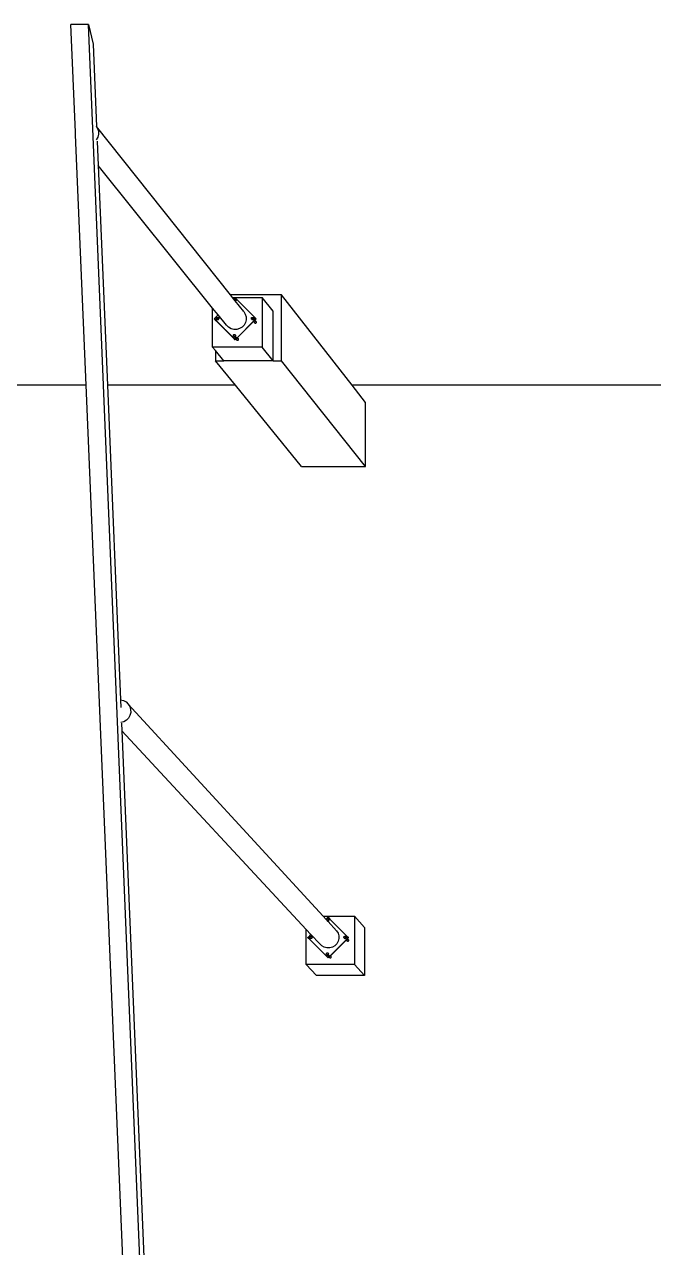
# Model space of a CAD drawing. Extents: x -1616 to 1629, y -1713 to 1708.
# Drawn here: x -1355 to -1094, y 1201 to 1708 of the extents above; entities that cross this region are included whole.
import ezdxf

# ---------------------------------------------------------------- set-up
doc = ezdxf.new("R2010")
doc.units = 0
doc.header["$MEASUREMENT"] = 0
doc.layers.get('0').update_dxf_attribs({"linetype": 'CONTINUOUS'})

msp = doc.modelspace()

# ---------------------------------------------------------------- linework, layer by layer
for p, q in [((-1328.62, 1707.98), (-1335.84, 1707.98)), ((-1333.96, 1663.31), (-1335.84, 1707.98)), ((-1285.06, 666.84), (-1328.62, 1707.98)), ((-1328.62, 1707.98), (-1326.64, 1699.78)), ((-1326.64, 1699.78), (-1325.22, 1665.74)), ((-1325.35, 1665.87), (-1324.78, 1664.91)), ((-1325.22, 1665.74), (-1325.22, 1665.7)), ((-1269.67, 1595.92), (-1325.22, 1665.74)), ((-1324.78, 1664.91), (-1324.44, 1663.71)), ((-1324.44, 1663.71), (-1324.42, 1662.45)), ((-1333.95, 1662.33), (-1333.96, 1663.31)), ((-1333.91, 1662.21), (-1333.96, 1663.31)), ((-1333.91, 1662.21), (-1333.95, 1662.33)), ((-1329.54, 1558.4), (-1333.91, 1662.21)), ((-1324.73, 1661.24), (-1325.35, 1660.14)), ((-1324.96, 1659.66), (-1324.54, 1649.56)), ((-1324.42, 1662.45), (-1324.73, 1661.24)), ((-1324.54, 1649.56), (-1320.73, 1558.4)), ((-1277.04, 1590.4), (-1324.54, 1649.56)), ((-1248.51, 1595.92), (-1269.67, 1595.92)), ((-1268.8, 1594.82), (-1269.67, 1595.92)), ((-1268.8, 1594.82), (-1256.45, 1594.82)), ((-1268.21, 1594.08), (-1268.8, 1594.82)), ((-1268.21, 1594.08), (-1267.7, 1594.6)), ((-1267.77, 1593.53), (-1268.21, 1594.08)), ((-1267.77, 1593.53), (-1267.7, 1593.52)), ((-1267.68, 1593.41), (-1267.77, 1593.53)), ((-1267.7, 1594.6), (-1266.93, 1593.83)), ((-1267.7, 1594.6), (-1267.7, 1593.52)), ((-1267.7, 1593.52), (-1267.42, 1593.55)), ((-1267.67, 1593.41), (-1267.68, 1593.41)), ((-1267.63, 1593.35), (-1267.68, 1593.41)), ((-1267.63, 1593.35), (-1267.67, 1593.41)), ((-1267.59, 1593.31), (-1267.66, 1593.4)), ((-1264.1, 1588.91), (-1267.63, 1593.35)), ((-1267.59, 1593.3), (-1267.59, 1593.31)), ((-1267.42, 1593.55), (-1267.16, 1593.66)), ((-1267.16, 1593.66), (-1266.93, 1593.83)), ((-1266.93, 1593.83), (-1259.8, 1586.7)), ((-1256.45, 1594.82), (-1256.45, 1574.23)), ((-1251.93, 1589.08), (-1256.45, 1594.82)), ((-1248.51, 1568.56), (-1248.51, 1595.92)), ((-1219.15, 1558.4), (-1248.51, 1595.92)), ((-1277.04, 1574.23), (-1277.04, 1590.4)), ((-1274.75, 1587.54), (-1277.04, 1590.4)), ((-1275.59, 1586.7), (-1274.75, 1587.54)), ((-1271.29, 1583.24), (-1274.75, 1587.54)), ((-1264.1, 1588.91), (-1263.49, 1587.88)), ((-1263.49, 1587.88), (-1263.16, 1586.73)), ((-1251.93, 1568.56), (-1251.93, 1589.08)), ((-1276.35, 1585.94), (-1275.59, 1586.7)), ((-1275.59, 1585.18), (-1276.35, 1585.94)), ((-1276.32, 1585.9), (-1276.35, 1585.94)), ((-1276.35, 1585.94), (-1275.33, 1585.94)), ((-1275.56, 1585.14), (-1276.32, 1585.9)), ((-1275.42, 1586.48), (-1275.59, 1586.7)), ((-1275.59, 1585.18), (-1275.42, 1585.4)), ((-1275.56, 1585.14), (-1275.59, 1585.18)), ((-1268.46, 1578.05), (-1275.59, 1585.18)), ((-1268.43, 1578.01), (-1275.56, 1585.14)), ((-1275.35, 1586.32), (-1275.42, 1586.48)), ((-1275.42, 1585.4), (-1275.31, 1585.66)), ((-1275.39, 1586.15), (-1275.37, 1586.26)), ((-1275.37, 1586.04), (-1275.39, 1586.15)), ((-1275.37, 1586.26), (-1275.35, 1586.32)), ((-1275.33, 1585.94), (-1275.37, 1586.04)), ((-1275.35, 1586.32), (-1275.33, 1586.36)), ((-1275.33, 1586.36), (-1275.27, 1586.44)), ((-1275.28, 1585.88), (-1275.33, 1585.94)), ((-1275.31, 1585.66), (-1275.28, 1585.88)), ((-1275.3, 1585.9), (-1275.28, 1585.85)), ((-1275.27, 1585.86), (-1275.28, 1585.88)), ((-1275.28, 1585.85), (-1275.22, 1585.78)), ((-1275.27, 1586.44), (-1275.18, 1586.51)), ((-1275.27, 1585.86), (-1275.27, 1585.85)), ((-1275.26, 1585.85), (-1275.27, 1585.86)), ((-1275.21, 1585.79), (-1275.27, 1585.86)), ((-1275.27, 1585.86), (-1275.27, 1585.86)), ((-1275.27, 1585.85), (-1275.2, 1585.76)), ((-1275.21, 1585.79), (-1275.26, 1585.85)), ((-1275.2, 1585.8), (-1275.26, 1585.85)), ((-1275.22, 1585.78), (-1275.22, 1585.77)), ((-1275.22, 1585.77), (-1275.21, 1585.77)), ((-1275.21, 1585.79), (-1275.2, 1585.8)), ((-1275.2, 1585.78), (-1275.21, 1585.79)), ((-1275.21, 1585.77), (-1275.12, 1585.7)), ((-1275.18, 1585.79), (-1275.2, 1585.8)), ((-1275.12, 1585.71), (-1275.2, 1585.78)), ((-1275.2, 1585.76), (-1275.11, 1585.69)), ((-1275.18, 1586.51), (-1275.08, 1586.55)), ((-1275.08, 1585.75), (-1275.18, 1585.79)), ((-1275.02, 1585.67), (-1275.12, 1585.71)), ((-1275.12, 1585.7), (-1275.02, 1585.66)), ((-1275.01, 1585.65), (-1275.11, 1585.69)), ((-1275.08, 1586.55), (-1274.97, 1586.56)), ((-1274.97, 1585.73), (-1275.08, 1585.75)), ((-1274.91, 1585.66), (-1275.02, 1585.67)), ((-1275.02, 1585.66), (-1275.01, 1585.65)), ((-1275.01, 1585.65), (-1274.89, 1585.64)), ((-1275.01, 1585.65), (-1274.91, 1585.64)), ((-1274.97, 1586.56), (-1274.87, 1586.55)), ((-1274.87, 1585.75), (-1274.97, 1585.73)), ((-1274.91, 1585.66), (-1274.91, 1585.74)), ((-1274.8, 1585.67), (-1274.91, 1585.66)), ((-1274.91, 1585.65), (-1274.91, 1585.66)), ((-1274.91, 1585.64), (-1274.8, 1585.66)), ((-1274.91, 1585.64), (-1274.91, 1585.65)), ((-1274.89, 1585.64), (-1274.78, 1585.65)), ((-1274.87, 1586.55), (-1274.77, 1586.51)), ((-1274.77, 1585.79), (-1274.87, 1585.75)), ((-1274.71, 1585.71), (-1274.8, 1585.67)), ((-1274.8, 1585.66), (-1274.69, 1585.7)), ((-1274.78, 1585.65), (-1274.68, 1585.69)), ((-1274.77, 1586.51), (-1274.68, 1586.44)), ((-1274.68, 1585.86), (-1274.77, 1585.79)), ((-1274.71, 1585.71), (-1274.62, 1585.78)), ((-1274.69, 1585.7), (-1274.61, 1585.77)), ((-1274.67, 1586.43), (-1274.68, 1586.44)), ((-1274.61, 1585.94), (-1274.68, 1585.86)), ((-1274.68, 1585.69), (-1274.59, 1585.76)), ((-1274.59, 1586.37), (-1274.67, 1586.43)), ((-1274.67, 1586.43), (-1274.67, 1586.43)), ((-1274.62, 1586.36), (-1274.67, 1586.43)), ((-1274.67, 1586.43), (-1274.62, 1586.37)), ((-1274.62, 1586.37), (-1274.62, 1586.36)), ((-1274.62, 1586.37), (-1274.61, 1586.36)), ((-1274.62, 1586.36), (-1274.55, 1586.28)), ((-1274.55, 1585.87), (-1274.62, 1585.78)), ((-1274.54, 1586.28), (-1274.61, 1586.37)), ((-1274.61, 1586.36), (-1274.57, 1586.26)), ((-1274.57, 1586.04), (-1274.61, 1585.94)), ((-1274.61, 1585.77), (-1274.54, 1585.85)), ((-1274.57, 1586.26), (-1274.56, 1586.15)), ((-1274.56, 1586.15), (-1274.57, 1586.04)), ((-1274.55, 1586.28), (-1274.51, 1586.18)), ((-1274.55, 1585.87), (-1274.51, 1585.96)), ((-1274.5, 1586.18), (-1274.54, 1586.28)), ((-1274.54, 1585.85), (-1274.5, 1585.96)), ((-1274.51, 1586.18), (-1274.5, 1586.07)), ((-1274.5, 1586.07), (-1274.51, 1585.96)), ((-1274.51, 1585.96), (-1274.51, 1585.96)), ((-1274.48, 1586.07), (-1274.5, 1586.18)), ((-1274.5, 1585.96), (-1274.48, 1586.07)), ((-1274.5, 1585.96), (-1274.5, 1585.96)), ((-1270.44, 1582.41), (-1271.29, 1583.24)), ((-1269.4, 1581.83), (-1270.44, 1582.41)), ((-1259.8, 1585.18), (-1266.93, 1578.05)), ((-1260.08, 1584.84), (-1266.76, 1578.15)), ((-1264.86, 1582.48), (-1265.89, 1581.87)), ((-1264.03, 1583.34), (-1264.86, 1582.48)), ((-1263.44, 1584.38), (-1264.03, 1583.34)), ((-1263.15, 1585.54), (-1263.44, 1584.38)), ((-1263.16, 1586.73), (-1263.15, 1585.54)), ((-1260.98, 1586.13), (-1260.96, 1586.24)), ((-1260.96, 1586.03), (-1260.98, 1586.13)), ((-1260.96, 1586.24), (-1260.92, 1586.34)), ((-1260.92, 1585.93), (-1260.96, 1586.03)), ((-1260.92, 1586.34), (-1260.86, 1586.43)), ((-1260.86, 1585.84), (-1260.92, 1585.93)), ((-1260.89, 1585.89), (-1260.87, 1585.84)), ((-1260.87, 1585.84), (-1260.81, 1585.76)), ((-1260.86, 1586.43), (-1260.77, 1586.49)), ((-1260.8, 1585.77), (-1260.86, 1585.84)), ((-1260.85, 1585.84), (-1260.86, 1585.84)), ((-1260.8, 1585.77), (-1260.85, 1585.84)), ((-1260.79, 1585.79), (-1260.85, 1585.84)), ((-1260.8, 1585.77), (-1260.81, 1585.76)), ((-1260.81, 1585.76), (-1260.81, 1585.76)), ((-1260.81, 1585.76), (-1260.73, 1585.69)), ((-1260.81, 1585.76), (-1260.81, 1585.76)), ((-1260.81, 1585.76), (-1260.81, 1585.76)), ((-1260.81, 1585.76), (-1260.8, 1585.75)), ((-1260.79, 1585.79), (-1260.8, 1585.77)), ((-1260.79, 1585.76), (-1260.8, 1585.77)), ((-1260.8, 1585.75), (-1260.71, 1585.68)), ((-1260.77, 1585.78), (-1260.79, 1585.79)), ((-1260.71, 1585.7), (-1260.79, 1585.76)), ((-1260.77, 1586.49), (-1260.67, 1586.53)), ((-1260.67, 1585.73), (-1260.77, 1585.78)), ((-1260.73, 1585.69), (-1260.62, 1585.65)), ((-1260.61, 1585.66), (-1260.71, 1585.7)), ((-1260.71, 1585.68), (-1260.61, 1585.64)), ((-1260.67, 1586.53), (-1260.56, 1586.55)), ((-1260.56, 1585.72), (-1260.67, 1585.73)), ((-1260.62, 1585.65), (-1260.51, 1585.64)), ((-1260.5, 1585.64), (-1260.61, 1585.66)), ((-1260.61, 1585.64), (-1260.5, 1585.63)), ((-1260.56, 1586.55), (-1260.46, 1586.53)), ((-1260.46, 1585.73), (-1260.56, 1585.72)), ((-1260.51, 1585.64), (-1260.5, 1585.64)), ((-1260.5, 1585.64), (-1260.5, 1585.73)), ((-1260.39, 1585.66), (-1260.5, 1585.64)), ((-1260.5, 1585.64), (-1260.4, 1585.65)), ((-1260.5, 1585.64), (-1260.5, 1585.64)), ((-1260.5, 1585.63), (-1260.39, 1585.64)), ((-1260.5, 1585.63), (-1260.5, 1585.64)), ((-1260.46, 1586.53), (-1260.36, 1586.49)), ((-1260.36, 1585.78), (-1260.46, 1585.73)), ((-1260.4, 1585.65), (-1260.39, 1585.66)), ((-1260.3, 1585.69), (-1260.39, 1585.66)), ((-1260.39, 1585.64), (-1260.29, 1585.68)), ((-1260.36, 1586.49), (-1260.27, 1586.43)), ((-1260.27, 1585.84), (-1260.36, 1585.78)), ((-1260.3, 1585.69), (-1260.21, 1585.76)), ((-1260.29, 1585.68), (-1260.2, 1585.75)), ((-1260.25, 1586.4), (-1260.27, 1586.43)), ((-1260.21, 1585.93), (-1260.27, 1585.84)), ((-1260.21, 1586.37), (-1260.25, 1586.4)), ((-1260.25, 1586.4), (-1260.25, 1586.4)), ((-1260.21, 1586.35), (-1260.25, 1586.4)), ((-1260.25, 1586.4), (-1260.21, 1586.35)), ((-1260.14, 1586.28), (-1260.21, 1586.37)), ((-1260.21, 1586.35), (-1260.14, 1586.26)), ((-1260.21, 1586.35), (-1260.21, 1586.35)), ((-1260.21, 1586.35), (-1260.21, 1586.34)), ((-1260.21, 1586.34), (-1260.16, 1586.24)), ((-1260.16, 1586.03), (-1260.21, 1585.93)), ((-1260.14, 1585.85), (-1260.21, 1585.76)), ((-1260.13, 1586.27), (-1260.2, 1586.36)), ((-1260.2, 1585.75), (-1260.13, 1585.84)), ((-1260.16, 1586.24), (-1260.15, 1586.13)), ((-1260.15, 1586.13), (-1260.16, 1586.03)), ((-1260.1, 1586.18), (-1260.14, 1586.28)), ((-1260.14, 1586.26), (-1260.1, 1586.16)), ((-1260.12, 1585.91), (-1260.14, 1585.85)), ((-1260.09, 1586.17), (-1260.13, 1586.27)), ((-1260.13, 1585.84), (-1260.09, 1585.94)), ((-1260.12, 1585.97), (-1260.12, 1585.94)), ((-1260.12, 1585.94), (-1260.12, 1585.91)), ((-1260.1, 1585.94), (-1260.12, 1585.91)), ((-1260.12, 1585.91), (-1260.08, 1585.66)), ((-1260.1, 1585.94), (-1260.11, 1585.94)), ((-1260.09, 1586.14), (-1260.1, 1586.18)), ((-1260.1, 1586.16), (-1260.1, 1586.12)), ((-1260.09, 1586.14), (-1260.1, 1586.12)), ((-1260.1, 1586.12), (-1260.09, 1586.05)), ((-1260.1, 1586.12), (-1260.1, 1586.07)), ((-1260.1, 1585.95), (-1260.08, 1586.07)), ((-1260.09, 1586.05), (-1260.1, 1585.95)), ((-1260.1, 1585.95), (-1260.1, 1585.95)), ((-1260.1, 1585.95), (-1260.1, 1585.94)), ((-1260.09, 1585.94), (-1260.1, 1585.94)), ((-1260.08, 1586.22), (-1260.09, 1586.14)), ((-1260.07, 1586.05), (-1260.09, 1586.17)), ((-1260.08, 1586.07), (-1260.09, 1586.14)), ((-1260.09, 1585.94), (-1260.07, 1586.05)), ((-1259.04, 1585.94), (-1260.09, 1585.94)), ((-1260.09, 1585.94), (-1260.09, 1585.94)), ((-1259.97, 1586.48), (-1260.08, 1586.22)), ((-1260.08, 1585.66), (-1259.97, 1585.4)), ((-1259.77, 1585.14), (-1260.08, 1584.84)), ((-1259.59, 1584.22), (-1260.08, 1584.84)), ((-1259.8, 1586.7), (-1259.97, 1586.48)), ((-1259.97, 1585.4), (-1259.8, 1585.18)), ((-1259.8, 1586.7), (-1259.04, 1585.94)), ((-1259.04, 1585.94), (-1259.8, 1585.18)), ((-1259.77, 1585.14), (-1259.8, 1585.18)), ((-1259.47, 1585.44), (-1259.77, 1585.14)), ((-1259.7, 1584.63), (-1259.71, 1584.52)), ((-1259.71, 1584.52), (-1259.7, 1584.41)), ((-1259.66, 1584.72), (-1259.7, 1584.63)), ((-1259.7, 1584.41), (-1259.66, 1584.31)), ((-1259.66, 1584.31), (-1259.59, 1584.22)), ((-1259.59, 1584.83), (-1259.6, 1584.81)), ((-1259.5, 1584.89), (-1259.59, 1584.83)), ((-1259.59, 1584.22), (-1259.5, 1584.15)), ((-1259.4, 1584.94), (-1259.5, 1584.89)), ((-1259.5, 1584.15), (-1259.4, 1584.11)), ((-1259.01, 1585.9), (-1259.47, 1585.44)), ((-1258.98, 1584.83), (-1259.47, 1585.44)), ((-1259.3, 1584.95), (-1259.4, 1584.94)), ((-1259.4, 1584.11), (-1259.29, 1584.1)), ((-1259.29, 1584.1), (-1259.17, 1584.11)), ((-1259.17, 1584.11), (-1259.07, 1584.15)), ((-1259.07, 1584.15), (-1258.98, 1584.22)), ((-1259.01, 1585.9), (-1259.04, 1585.94)), ((-1258.98, 1584.83), (-1258.99, 1584.83)), ((-1258.92, 1584.74), (-1258.98, 1584.83)), ((-1258.98, 1584.22), (-1258.92, 1584.31)), ((-1258.87, 1584.63), (-1258.92, 1584.74)), ((-1258.92, 1584.31), (-1258.87, 1584.41)), ((-1258.86, 1584.52), (-1258.87, 1584.63)), ((-1258.87, 1584.41), (-1258.86, 1584.52)), ((-1268.24, 1581.53), (-1269.4, 1581.83)), ((-1268.24, 1578.22), (-1268.46, 1578.05)), ((-1268.43, 1578.01), (-1268.46, 1578.05)), ((-1267.7, 1577.29), (-1268.46, 1578.05)), ((-1268.45, 1579.06), (-1268.44, 1579.17)), ((-1268.44, 1578.95), (-1268.45, 1579.06)), ((-1268.44, 1579.17), (-1268.4, 1579.27)), ((-1268.4, 1578.85), (-1268.44, 1578.95)), ((-1267.66, 1577.25), (-1268.43, 1578.01)), ((-1268.4, 1579.27), (-1268.33, 1579.35)), ((-1268.36, 1578.81), (-1268.4, 1578.85)), ((-1268.36, 1578.81), (-1268.35, 1578.77)), ((-1268.33, 1578.77), (-1268.36, 1578.81)), ((-1268.35, 1578.77), (-1268.28, 1578.68)), ((-1268.33, 1579.35), (-1268.24, 1579.42)), ((-1268.27, 1578.69), (-1268.33, 1578.77)), ((-1268.32, 1578.76), (-1268.33, 1578.77)), ((-1268.27, 1578.69), (-1268.32, 1578.76)), ((-1268.24, 1578.7), (-1268.32, 1578.76)), ((-1268.28, 1578.68), (-1268.19, 1578.61)), ((-1268.18, 1578.62), (-1268.27, 1578.69)), ((-1267.04, 1581.54), (-1268.24, 1581.53)), ((-1268.24, 1579.42), (-1268.15, 1579.46)), ((-1268.15, 1578.66), (-1268.24, 1578.7)), ((-1267.98, 1578.33), (-1268.24, 1578.22)), ((-1268.19, 1578.61), (-1268.09, 1578.57)), ((-1268.08, 1578.58), (-1268.18, 1578.62)), ((-1268.15, 1579.46), (-1268.04, 1579.47)), ((-1268.04, 1578.65), (-1268.15, 1578.66)), ((-1268.09, 1578.57), (-1267.97, 1578.55)), ((-1267.97, 1578.57), (-1268.08, 1578.58)), ((-1268.04, 1579.47), (-1267.93, 1579.46)), ((-1267.93, 1578.66), (-1268.04, 1578.65)), ((-1267.7, 1578.37), (-1267.98, 1578.33)), ((-1267.87, 1578.58), (-1267.97, 1578.57)), ((-1267.97, 1578.55), (-1267.86, 1578.57)), ((-1267.97, 1578.55), (-1267.97, 1578.57)), ((-1267.93, 1579.46), (-1267.83, 1579.42)), ((-1267.83, 1578.7), (-1267.93, 1578.66)), ((-1267.77, 1578.62), (-1267.87, 1578.58)), ((-1267.86, 1578.57), (-1267.76, 1578.61)), ((-1267.83, 1579.42), (-1267.75, 1579.35)), ((-1267.75, 1578.77), (-1267.83, 1578.7)), ((-1267.68, 1578.69), (-1267.77, 1578.62)), ((-1267.76, 1578.61), (-1267.67, 1578.68)), ((-1267.68, 1579.27), (-1267.75, 1579.35)), ((-1267.75, 1579.35), (-1267.69, 1579.28)), ((-1267.68, 1578.85), (-1267.75, 1578.77)), ((-1267.42, 1578.33), (-1267.7, 1578.37)), ((-1266.93, 1578.05), (-1267.7, 1577.29)), ((-1267.66, 1577.25), (-1267.7, 1577.29)), ((-1267.69, 1579.28), (-1267.68, 1579.27)), ((-1267.69, 1579.28), (-1267.68, 1579.27)), ((-1267.68, 1579.27), (-1267.62, 1579.19)), ((-1267.68, 1579.27), (-1267.64, 1579.17)), ((-1267.64, 1578.95), (-1267.68, 1578.85)), ((-1267.62, 1578.77), (-1267.68, 1578.69)), ((-1267.6, 1579.19), (-1267.67, 1579.28)), ((-1267.67, 1578.68), (-1267.6, 1578.77)), ((-1267.67, 1578.68), (-1267.67, 1577.29)), ((-1267.37, 1577.54), (-1267.66, 1577.25)), ((-1267.64, 1579.17), (-1267.62, 1579.06)), ((-1267.62, 1579.06), (-1267.64, 1578.95)), ((-1267.62, 1579.19), (-1267.57, 1579.09)), ((-1267.57, 1578.87), (-1267.62, 1578.77)), ((-1267.56, 1579.09), (-1267.6, 1579.19)), ((-1267.6, 1578.77), (-1267.56, 1578.87)), ((-1267.57, 1579.09), (-1267.56, 1578.98)), ((-1267.56, 1578.98), (-1267.57, 1578.87)), ((-1267.55, 1578.98), (-1267.56, 1579.09)), ((-1267.56, 1578.87), (-1267.55, 1578.98)), ((-1267.16, 1578.22), (-1267.42, 1578.33)), ((-1266.9, 1578.01), (-1267.37, 1577.54)), ((-1267.04, 1577.14), (-1267.37, 1577.54)), ((-1267.16, 1577.56), (-1267.17, 1577.45)), ((-1267.17, 1577.45), (-1267.16, 1577.33)), ((-1266.93, 1578.05), (-1267.16, 1578.22)), ((-1267.11, 1577.66), (-1267.16, 1577.56)), ((-1267.16, 1577.33), (-1267.11, 1577.23)), ((-1267.04, 1577.75), (-1267.11, 1577.66)), ((-1267.11, 1577.23), (-1267.04, 1577.14)), ((-1265.89, 1581.87), (-1267.04, 1581.54)), ((-1266.96, 1577.82), (-1267.04, 1577.75)), ((-1267.04, 1577.14), (-1266.96, 1577.07)), ((-1266.87, 1577.85), (-1266.96, 1577.82)), ((-1266.9, 1578.01), (-1266.93, 1578.05)), ((-1266.76, 1578.15), (-1266.9, 1578.01)), ((-1266.44, 1577.75), (-1266.76, 1578.15)), ((-1266.63, 1577.86), (-1266.65, 1577.86)), ((-1266.53, 1577.82), (-1266.63, 1577.86)), ((-1266.44, 1577.75), (-1266.53, 1577.82)), ((-1266.53, 1577.07), (-1266.44, 1577.14)), ((-1266.37, 1577.66), (-1266.44, 1577.75)), ((-1266.44, 1577.14), (-1266.37, 1577.23)), ((-1266.33, 1577.56), (-1266.37, 1577.66)), ((-1266.37, 1577.23), (-1266.33, 1577.33)), ((-1266.31, 1577.45), (-1266.33, 1577.56)), ((-1266.33, 1577.33), (-1266.31, 1577.45)), ((-1256.45, 1574.23), (-1277.04, 1574.23)), ((-1275.86, 1572.78), (-1277.04, 1574.23)), ((-1275.86, 1572.78), (-1275.86, 1568.56)), ((-1272.44, 1568.56), (-1275.86, 1572.78)), ((-1266.96, 1577.07), (-1266.85, 1577.03)), ((-1266.85, 1577.03), (-1266.74, 1577.02)), ((-1266.74, 1577.02), (-1266.63, 1577.03)), ((-1266.63, 1577.03), (-1266.53, 1577.07)), ((-1251.93, 1568.56), (-1256.45, 1574.23)), ((-1275.86, 1568.56), (-1272.44, 1568.56)), ((-1267.59, 1558.4), (-1275.86, 1568.56)), ((-1251.93, 1568.56), (-1272.44, 1568.56)), ((-1251.93, 1568.56), (-1248.51, 1568.56)), ((-1213.57, 1524.68), (-1248.51, 1568.56)), ((-1329.54, 1558.4), (-1478.49, 1558.4)), ((-1292.07, 667.61), (-1329.54, 1558.4)), ((-1267.59, 1558.4), (-1320.73, 1558.4)), ((-1320.73, 1558.4), (-1315.29, 1428)), ((-1240.16, 1524.68), (-1267.59, 1558.4)), ((-1050.43, 1558.4), (-1219.15, 1558.4)), ((-1213.57, 1551.27), (-1219.15, 1558.4)), ((-1213.57, 1524.68), (-1213.57, 1551.27)), ((-1240.16, 1524.68), (-1213.57, 1524.68)), ((-1315.29, 1428), (-1315.23, 1428)), ((-1315.29, 1428), (-1315.15, 1424.81)), ((-1315.23, 1428), (-1314.03, 1427.7)), ((-1314.03, 1427.7), (-1312.94, 1427.09)), ((-1312.94, 1427.09), (-1312.05, 1426.22)), ((-1312.05, 1426.22), (-1311.42, 1425.15)), ((-1231.11, 1338.24), (-1312.05, 1426.22)), ((-1311.42, 1425.15), (-1311.08, 1423.95)), ((-1311.98, 1420.42), (-1312.85, 1419.53)), ((-1311.37, 1421.5), (-1311.98, 1420.42)), ((-1311.06, 1422.71), (-1311.37, 1421.5)), ((-1311.08, 1423.95), (-1311.06, 1422.71)), ((-1315.12, 1418.55), (-1315.15, 1418.55)), ((-1313.92, 1418.89), (-1315.12, 1418.55)), ((-1314.88, 1418.26), (-1314.75, 1415.17)), ((-1238.22, 1332.79), (-1314.75, 1415.17)), ((-1314.75, 1415.17), (-1305.36, 1190.32)), ((-1312.85, 1419.53), (-1313.92, 1418.89)), ((-1231.11, 1338.24), (-1218.21, 1338.24)), ((-1229.93, 1336.95), (-1231.11, 1338.24)), ((-1229.93, 1336.95), (-1229.85, 1337.04)), ((-1229.68, 1336.68), (-1229.93, 1336.95)), ((-1229.85, 1337.04), (-1229.1, 1337.78)), ((-1229.85, 1337.04), (-1229.63, 1336.87)), ((-1229.68, 1336.68), (-1229.63, 1336.73)), ((-1229.14, 1336.1), (-1229.68, 1336.68)), ((-1229.63, 1336.87), (-1229.42, 1336.78)), ((-1229.63, 1336.73), (-1229.53, 1336.77)), ((-1229.53, 1336.77), (-1229.42, 1336.78)), ((-1229.42, 1336.78), (-1229.32, 1336.77)), ((-1229.32, 1336.77), (-1229.28, 1336.75)), ((-1229.28, 1336.75), (-1229.1, 1336.73)), ((-1229.28, 1336.75), (-1229.22, 1336.73)), ((-1229.22, 1336.73), (-1229.17, 1336.69)), ((-1229.17, 1336.69), (-1229.17, 1336.69)), ((-1229.14, 1336.67), (-1229.17, 1336.69)), ((-1229.08, 1336.6), (-1229.14, 1336.67)), ((-1229.08, 1336.62), (-1229.14, 1336.67)), ((-1229.14, 1336.67), (-1229.1, 1336.62)), ((-1229.08, 1336.18), (-1229.14, 1336.1)), ((-1229.14, 1336.1), (-1229.14, 1336.1)), ((-1229.12, 1336.07), (-1229.14, 1336.1)), ((-1229.12, 1336.07), (-1229.08, 1336.03)), ((-1229.08, 1336.03), (-1229.12, 1336.07)), ((-1229.1, 1337.78), (-1228.36, 1337.04)), ((-1229.1, 1337.78), (-1229.1, 1336.73)), ((-1229.1, 1336.73), (-1228.83, 1336.76)), ((-1229.1, 1336.62), (-1229.08, 1336.6)), ((-1229.1, 1336.62), (-1229.08, 1336.58)), ((-1229.01, 1336.53), (-1229.08, 1336.62)), ((-1229.08, 1336.6), (-1229.02, 1336.52)), ((-1229.08, 1336.58), (-1229.04, 1336.49)), ((-1229.04, 1336.28), (-1229.08, 1336.18)), ((-1229.08, 1336.03), (-1229.01, 1336.12)), ((-1229.08, 1336.03), (-1229.08, 1336.03)), ((-1225.61, 1332.25), (-1229.08, 1336.03)), ((-1229, 1336.52), (-1229.07, 1336.61)), ((-1229.07, 1336.02), (-1229, 1336.11)), ((-1229.07, 1336.02), (-1229.07, 1336.02)), ((-1229.04, 1336.49), (-1229.02, 1336.38)), ((-1229.02, 1336.38), (-1229.04, 1336.28)), ((-1229.02, 1336.52), (-1228.98, 1336.42)), ((-1228.97, 1336.43), (-1229.01, 1336.53)), ((-1229.01, 1336.12), (-1228.98, 1336.21)), ((-1228.96, 1336.42), (-1229, 1336.52)), ((-1229, 1336.11), (-1228.96, 1336.21)), ((-1228.98, 1336.42), (-1228.96, 1336.32)), ((-1228.96, 1336.32), (-1228.98, 1336.21)), ((-1228.98, 1336.21), (-1228.97, 1336.22)), ((-1228.98, 1336.21), (-1228.98, 1336.21)), ((-1228.96, 1336.33), (-1228.97, 1336.43)), ((-1228.97, 1336.22), (-1228.96, 1336.33)), ((-1228.95, 1336.32), (-1228.96, 1336.42)), ((-1228.96, 1336.21), (-1228.95, 1336.32)), ((-1228.96, 1336.21), (-1228.96, 1336.21)), ((-1228.83, 1336.76), (-1228.58, 1336.87)), ((-1228.58, 1336.87), (-1228.36, 1337.04)), ((-1228.36, 1337.04), (-1221.43, 1330.11)), ((-1218.21, 1338.24), (-1218.21, 1318.22)), ((-1213.95, 1333.56), (-1218.21, 1338.24)), ((-1238.22, 1318.22), (-1238.22, 1332.79)), ((-1236.23, 1330.65), (-1238.22, 1332.79)), ((-1237.52, 1329.37), (-1236.77, 1330.11)), ((-1236.77, 1328.62), (-1237.52, 1329.37)), ((-1237.49, 1329.33), (-1237.52, 1329.37)), ((-1237.52, 1329.37), (-1236.53, 1329.37)), ((-1236.75, 1328.59), (-1237.49, 1329.33)), ((-1236.77, 1330.11), (-1236.23, 1330.65)), ((-1236.61, 1329.89), (-1236.77, 1330.11)), ((-1236.77, 1328.62), (-1236.61, 1328.84)), ((-1236.54, 1329.72), (-1236.61, 1329.89)), ((-1236.61, 1328.84), (-1236.5, 1329.09)), ((-1236.58, 1329.55), (-1236.56, 1329.66)), ((-1236.56, 1329.45), (-1236.58, 1329.55)), ((-1236.56, 1329.66), (-1236.54, 1329.72)), ((-1236.52, 1329.35), (-1236.56, 1329.45)), ((-1236.54, 1329.72), (-1236.52, 1329.76)), ((-1236.52, 1329.76), (-1236.46, 1329.84)), ((-1236.48, 1329.29), (-1236.52, 1329.35)), ((-1236.5, 1329.09), (-1236.48, 1329.29)), ((-1236.48, 1329.3), (-1236.48, 1329.28)), ((-1236.46, 1329.27), (-1236.48, 1329.29)), ((-1236.48, 1329.28), (-1236.42, 1329.21)), ((-1236.46, 1329.84), (-1236.38, 1329.9)), ((-1236.45, 1329.26), (-1236.46, 1329.27)), ((-1236.44, 1329.25), (-1236.46, 1329.27)), ((-1236.45, 1329.26), (-1236.44, 1329.25)), ((-1236.43, 1329.25), (-1236.45, 1329.26)), ((-1236.44, 1329.25), (-1236.4, 1329.19)), ((-1236.4, 1329.21), (-1236.44, 1329.25)), ((-1236.41, 1329.22), (-1236.43, 1329.25)), ((-1236.4, 1329.22), (-1236.43, 1329.25)), ((-1236.42, 1329.21), (-1236.41, 1329.2)), ((-1236.41, 1329.22), (-1236.4, 1329.22)), ((-1236.4, 1329.21), (-1236.41, 1329.22)), ((-1236.41, 1329.2), (-1236.32, 1329.13)), ((-1236.41, 1329.2), (-1236.41, 1329.2)), ((-1236.38, 1329.21), (-1236.4, 1329.22)), ((-1236.32, 1329.14), (-1236.4, 1329.21)), ((-1236.4, 1329.19), (-1236.31, 1329.13)), ((-1236.38, 1329.9), (-1236.28, 1329.94)), ((-1236.28, 1329.17), (-1236.38, 1329.21)), ((-1236.22, 1329.1), (-1236.32, 1329.14)), ((-1236.32, 1329.13), (-1236.22, 1329.09)), ((-1236.21, 1329.08), (-1236.31, 1329.13)), ((-1236.28, 1329.94), (-1236.17, 1329.96)), ((-1236.17, 1329.15), (-1236.28, 1329.17)), ((-1232.6, 1326.74), (-1236.23, 1330.65)), ((-1236.11, 1329.09), (-1236.22, 1329.1)), ((-1236.22, 1329.09), (-1236.22, 1329.09)), ((-1236.22, 1329.09), (-1236.11, 1329.07)), ((-1236.21, 1329.08), (-1236.1, 1329.07)), ((-1236.17, 1329.96), (-1236.07, 1329.94)), ((-1236.07, 1329.17), (-1236.17, 1329.15)), ((-1236.11, 1329.09), (-1236.11, 1329.16)), ((-1236.01, 1329.1), (-1236.11, 1329.09)), ((-1236.11, 1329.08), (-1236.11, 1329.09)), ((-1236.11, 1329.07), (-1236.01, 1329.09)), ((-1236.11, 1329.07), (-1236.11, 1329.08)), ((-1236.1, 1329.07), (-1235.99, 1329.08)), ((-1236.07, 1329.94), (-1235.97, 1329.9)), ((-1235.97, 1329.21), (-1236.07, 1329.17)), ((-1235.92, 1329.14), (-1236.01, 1329.1)), ((-1236.01, 1329.09), (-1235.91, 1329.13)), ((-1235.99, 1329.08), (-1235.89, 1329.13)), ((-1235.97, 1329.9), (-1235.91, 1329.85)), ((-1235.89, 1329.27), (-1235.97, 1329.21)), ((-1235.92, 1329.14), (-1235.83, 1329.21)), ((-1235.89, 1329.85), (-1235.91, 1329.85)), ((-1235.91, 1329.85), (-1235.89, 1329.84)), ((-1235.91, 1329.13), (-1235.82, 1329.2)), ((-1235.81, 1329.78), (-1235.89, 1329.85)), ((-1235.83, 1329.77), (-1235.89, 1329.84)), ((-1235.89, 1329.84), (-1235.86, 1329.79)), ((-1235.83, 1329.35), (-1235.89, 1329.27)), ((-1235.89, 1329.13), (-1235.81, 1329.19)), ((-1235.86, 1329.79), (-1235.83, 1329.77)), ((-1235.86, 1329.79), (-1235.83, 1329.76)), ((-1235.83, 1329.77), (-1235.77, 1329.69)), ((-1235.83, 1329.76), (-1235.79, 1329.66)), ((-1235.79, 1329.45), (-1235.83, 1329.35)), ((-1235.76, 1329.29), (-1235.83, 1329.21)), ((-1235.75, 1329.7), (-1235.82, 1329.78)), ((-1235.82, 1329.2), (-1235.75, 1329.28)), ((-1235.79, 1329.66), (-1235.77, 1329.55)), ((-1235.77, 1329.55), (-1235.79, 1329.45)), ((-1235.77, 1329.69), (-1235.73, 1329.59)), ((-1235.76, 1329.29), (-1235.73, 1329.38)), ((-1235.71, 1329.6), (-1235.75, 1329.7)), ((-1235.75, 1329.28), (-1235.71, 1329.38)), ((-1235.73, 1329.59), (-1235.71, 1329.49)), ((-1235.71, 1329.49), (-1235.73, 1329.39)), ((-1235.73, 1329.38), (-1235.73, 1329.39)), ((-1235.7, 1329.49), (-1235.71, 1329.6)), ((-1235.71, 1329.38), (-1235.7, 1329.49)), ((-1235.71, 1329.38), (-1235.71, 1329.38)), ((-1225.61, 1332.25), (-1225.01, 1331.25)), ((-1225.01, 1331.25), (-1224.7, 1330.13)), ((-1224.68, 1328.97), (-1224.97, 1327.85)), ((-1224.7, 1330.13), (-1224.68, 1328.97)), ((-1222.57, 1329.54), (-1222.56, 1329.64)), ((-1222.56, 1329.44), (-1222.57, 1329.54)), ((-1222.56, 1329.64), (-1222.52, 1329.74)), ((-1222.52, 1329.34), (-1222.56, 1329.44)), ((-1222.52, 1329.74), (-1222.46, 1329.83)), ((-1222.46, 1329.26), (-1222.52, 1329.34)), ((-1222.48, 1329.29), (-1222.47, 1329.27)), ((-1222.47, 1329.27), (-1222.41, 1329.19)), ((-1222.46, 1329.83), (-1222.37, 1329.89)), ((-1222.41, 1329.2), (-1222.46, 1329.26)), ((-1222.43, 1329.24), (-1222.46, 1329.26)), ((-1222.4, 1329.2), (-1222.43, 1329.24)), ((-1222.4, 1329.21), (-1222.43, 1329.24)), ((-1222.42, 1329.19), (-1222.41, 1329.19)), ((-1222.41, 1329.19), (-1222.42, 1329.19)), ((-1222.4, 1329.19), (-1222.41, 1329.2)), ((-1222.4, 1329.2), (-1222.41, 1329.2)), ((-1222.41, 1329.2), (-1222.41, 1329.19)), ((-1222.41, 1329.19), (-1222.33, 1329.13)), ((-1222.41, 1329.19), (-1222.41, 1329.19)), ((-1222.41, 1329.19), (-1222.41, 1329.18)), ((-1222.41, 1329.18), (-1222.32, 1329.12)), ((-1222.4, 1329.21), (-1222.4, 1329.2)), ((-1222.37, 1329.19), (-1222.4, 1329.21)), ((-1222.4, 1329.19), (-1222.4, 1329.2)), ((-1222.31, 1329.13), (-1222.4, 1329.19)), ((-1222.37, 1329.89), (-1222.28, 1329.93)), ((-1222.28, 1329.15), (-1222.37, 1329.19)), ((-1222.33, 1329.13), (-1222.23, 1329.08)), ((-1222.32, 1329.12), (-1222.22, 1329.07)), ((-1222.22, 1329.09), (-1222.31, 1329.13)), ((-1222.28, 1329.93), (-1222.17, 1329.94)), ((-1222.17, 1329.14), (-1222.28, 1329.15)), ((-1222.23, 1329.08), (-1222.12, 1329.07)), ((-1222.11, 1329.07), (-1222.22, 1329.09)), ((-1222.22, 1329.07), (-1222.11, 1329.06)), ((-1222.17, 1329.94), (-1222.07, 1329.93)), ((-1222.07, 1329.15), (-1222.17, 1329.14)), ((-1222.12, 1329.07), (-1222.11, 1329.07)), ((-1222.11, 1329.07), (-1222.11, 1329.15)), ((-1222.01, 1329.09), (-1222.11, 1329.07)), ((-1222.11, 1329.07), (-1222.01, 1329.08)), ((-1222.11, 1329.07), (-1222.11, 1329.07)), ((-1222.11, 1329.06), (-1222, 1329.07)), ((-1222.11, 1329.06), (-1222.11, 1329.07)), ((-1222.07, 1329.93), (-1221.97, 1329.89)), ((-1221.97, 1329.19), (-1222.07, 1329.15)), ((-1221.91, 1329.13), (-1222.01, 1329.09)), ((-1222.01, 1329.08), (-1222.01, 1329.09)), ((-1222, 1329.07), (-1221.9, 1329.12)), ((-1221.97, 1329.89), (-1221.92, 1329.85)), ((-1221.89, 1329.26), (-1221.97, 1329.19)), ((-1221.91, 1329.85), (-1221.92, 1329.85)), ((-1221.89, 1329.83), (-1221.91, 1329.85)), ((-1221.91, 1329.13), (-1221.83, 1329.19)), ((-1221.9, 1329.12), (-1221.82, 1329.18)), ((-1221.83, 1329.76), (-1221.89, 1329.83)), ((-1221.83, 1329.78), (-1221.89, 1329.83)), ((-1221.89, 1329.83), (-1221.85, 1329.78)), ((-1221.82, 1329.34), (-1221.89, 1329.26)), ((-1221.85, 1329.78), (-1221.83, 1329.76)), ((-1221.85, 1329.78), (-1221.82, 1329.74)), ((-1221.76, 1329.69), (-1221.83, 1329.78)), ((-1221.83, 1329.76), (-1221.76, 1329.68)), ((-1221.76, 1329.28), (-1221.83, 1329.19)), ((-1221.75, 1329.68), (-1221.82, 1329.77)), ((-1221.82, 1329.74), (-1221.78, 1329.64)), ((-1221.78, 1329.44), (-1221.82, 1329.34)), ((-1221.82, 1329.18), (-1221.75, 1329.27)), ((-1221.78, 1329.64), (-1221.77, 1329.54)), ((-1221.77, 1329.54), (-1221.78, 1329.44)), ((-1221.72, 1329.59), (-1221.76, 1329.69)), ((-1221.76, 1329.68), (-1221.72, 1329.58)), ((-1221.74, 1329.34), (-1221.76, 1329.28)), ((-1221.71, 1329.58), (-1221.75, 1329.68)), ((-1221.75, 1329.27), (-1221.71, 1329.37)), ((-1221.72, 1329.54), (-1221.74, 1329.37)), ((-1221.74, 1329.37), (-1221.74, 1329.34)), ((-1221.72, 1329.37), (-1221.74, 1329.34)), ((-1221.72, 1329.37), (-1221.74, 1329.37)), ((-1221.74, 1329.34), (-1221.71, 1329.09)), ((-1221.71, 1329.64), (-1221.72, 1329.56)), ((-1221.72, 1329.56), (-1221.72, 1329.59)), ((-1221.72, 1329.58), (-1221.72, 1329.54)), ((-1221.71, 1329.49), (-1221.72, 1329.56)), ((-1221.72, 1329.56), (-1221.72, 1329.54)), ((-1221.72, 1329.54), (-1221.71, 1329.48)), ((-1221.72, 1329.38), (-1221.71, 1329.49)), ((-1221.71, 1329.48), (-1221.72, 1329.37)), ((-1221.72, 1329.37), (-1221.72, 1329.38)), ((-1221.72, 1329.37), (-1221.72, 1329.37)), ((-1221.71, 1329.37), (-1221.72, 1329.37)), ((-1221.6, 1329.89), (-1221.71, 1329.64)), ((-1221.7, 1329.48), (-1221.71, 1329.58)), ((-1221.71, 1329.37), (-1221.7, 1329.48)), ((-1220.69, 1329.37), (-1221.71, 1329.37)), ((-1221.71, 1329.37), (-1221.71, 1329.37)), ((-1221.71, 1329.09), (-1221.6, 1328.84)), ((-1221.43, 1330.11), (-1221.6, 1329.89)), ((-1221.6, 1328.84), (-1221.43, 1328.62)), ((-1221.43, 1330.11), (-1220.69, 1329.37)), ((-1220.69, 1329.37), (-1221.43, 1328.62)), ((-1221.06, 1328.94), (-1221.4, 1328.59)), ((-1221.07, 1328.63), (-1221.17, 1328.59)), ((-1220.97, 1328.65), (-1221.07, 1328.63)), ((-1220.66, 1329.33), (-1221.06, 1328.94)), ((-1220.67, 1328.52), (-1221.06, 1328.94)), ((-1220.93, 1328.64), (-1220.97, 1328.65)), ((-1220.66, 1329.33), (-1220.69, 1329.37)), ((-1213.95, 1333.56), (-1213.95, 1313.61)), ((-1236.75, 1328.59), (-1236.77, 1328.62)), ((-1229.85, 1321.69), (-1236.77, 1328.62)), ((-1229.82, 1321.66), (-1236.75, 1328.59)), ((-1231.77, 1325.93), (-1232.6, 1326.74)), ((-1230.76, 1325.36), (-1231.77, 1325.93)), ((-1229.63, 1325.08), (-1230.76, 1325.36)), ((-1228.47, 1325.09), (-1229.63, 1325.08)), ((-1227.35, 1325.41), (-1228.47, 1325.09)), ((-1221.43, 1328.62), (-1228.36, 1321.69)), ((-1221.64, 1328.35), (-1228.13, 1321.87)), ((-1226.35, 1326), (-1227.35, 1325.41)), ((-1225.54, 1326.83), (-1226.35, 1326)), ((-1224.97, 1327.85), (-1225.54, 1326.83)), ((-1221.4, 1328.59), (-1221.64, 1328.35)), ((-1221.26, 1327.94), (-1221.64, 1328.35)), ((-1221.4, 1328.59), (-1221.43, 1328.62)), ((-1221.38, 1328.26), (-1221.38, 1328.23)), ((-1221.38, 1328.23), (-1221.37, 1328.12)), ((-1221.37, 1328.12), (-1221.33, 1328.02)), ((-1221.33, 1328.44), (-1221.36, 1328.37)), ((-1221.26, 1328.52), (-1221.33, 1328.44)), ((-1221.33, 1328.02), (-1221.26, 1327.94)), ((-1221.17, 1328.59), (-1221.26, 1328.52)), ((-1221.26, 1327.94), (-1221.17, 1327.87)), ((-1221.17, 1327.87), (-1221.07, 1327.83)), ((-1221.07, 1327.83), (-1220.97, 1327.81)), ((-1220.97, 1327.81), (-1220.86, 1327.83)), ((-1220.86, 1327.83), (-1220.76, 1327.87)), ((-1220.76, 1327.87), (-1220.67, 1327.94)), ((-1220.67, 1328.52), (-1220.72, 1328.56)), ((-1220.61, 1328.44), (-1220.67, 1328.52)), ((-1220.67, 1327.94), (-1220.61, 1328.02)), ((-1220.56, 1328.34), (-1220.61, 1328.44)), ((-1220.61, 1328.02), (-1220.56, 1328.12)), ((-1220.55, 1328.23), (-1220.56, 1328.34)), ((-1220.56, 1328.12), (-1220.55, 1328.23)), ((-1229.63, 1321.86), (-1229.85, 1321.69)), ((-1229.82, 1321.66), (-1229.85, 1321.69)), ((-1229.1, 1320.95), (-1229.85, 1321.69)), ((-1229.84, 1322.66), (-1229.82, 1322.77)), ((-1229.82, 1322.56), (-1229.84, 1322.66)), ((-1229.82, 1322.77), (-1229.78, 1322.87)), ((-1229.78, 1322.46), (-1229.82, 1322.56)), ((-1229.08, 1320.92), (-1229.82, 1321.66)), ((-1229.78, 1322.87), (-1229.72, 1322.95)), ((-1229.74, 1322.41), (-1229.78, 1322.46)), ((-1229.74, 1322.41), (-1229.74, 1322.39)), ((-1229.72, 1322.38), (-1229.74, 1322.41)), ((-1229.74, 1322.39), (-1229.67, 1322.31)), ((-1229.72, 1322.95), (-1229.64, 1323.01)), ((-1229.66, 1322.32), (-1229.72, 1322.38)), ((-1229.69, 1322.36), (-1229.72, 1322.38)), ((-1229.66, 1322.32), (-1229.69, 1322.36)), ((-1229.64, 1322.32), (-1229.69, 1322.36)), ((-1229.67, 1322.31), (-1229.58, 1322.24)), ((-1229.58, 1322.25), (-1229.66, 1322.32)), ((-1229.64, 1323.01), (-1229.54, 1323.05)), ((-1229.54, 1322.28), (-1229.64, 1322.32)), ((-1229.38, 1321.97), (-1229.63, 1321.86)), ((-1229.48, 1322.21), (-1229.58, 1322.25)), ((-1229.58, 1322.24), (-1229.48, 1322.2)), ((-1229.54, 1323.05), (-1229.43, 1323.07)), ((-1229.43, 1322.26), (-1229.54, 1322.28)), ((-1229.37, 1322.2), (-1229.48, 1322.21)), ((-1229.48, 1322.2), (-1229.37, 1322.18)), ((-1229.43, 1323.07), (-1229.33, 1323.05)), ((-1229.33, 1322.28), (-1229.43, 1322.26)), ((-1229.1, 1322), (-1229.38, 1321.97)), ((-1229.37, 1322.2), (-1229.37, 1322.27)), ((-1229.27, 1322.21), (-1229.37, 1322.2)), ((-1229.37, 1322.18), (-1229.27, 1322.2)), ((-1229.37, 1322.18), (-1229.37, 1322.2)), ((-1229.33, 1323.05), (-1229.23, 1323.01)), ((-1229.23, 1322.32), (-1229.33, 1322.28)), ((-1229.17, 1322.25), (-1229.27, 1322.21)), ((-1229.27, 1322.2), (-1229.17, 1322.24)), ((-1229.23, 1323.01), (-1229.15, 1322.95)), ((-1229.15, 1322.38), (-1229.23, 1322.32)), ((-1229.09, 1322.32), (-1229.17, 1322.25)), ((-1229.17, 1322.24), (-1229.08, 1322.31)), ((-1229.09, 1322.88), (-1229.15, 1322.95)), ((-1229.15, 1322.95), (-1229.12, 1322.9)), ((-1229.09, 1322.46), (-1229.15, 1322.38)), ((-1229.12, 1322.9), (-1229.09, 1322.88)), ((-1229.12, 1322.9), (-1229.09, 1322.87)), ((-1228.83, 1321.97), (-1229.1, 1322)), ((-1228.36, 1321.69), (-1229.1, 1320.95)), ((-1229.08, 1320.92), (-1229.1, 1320.95)), ((-1229.09, 1322.88), (-1229.03, 1322.8)), ((-1229.09, 1322.87), (-1229.05, 1322.77)), ((-1229.05, 1322.56), (-1229.09, 1322.46)), ((-1229.03, 1322.4), (-1229.09, 1322.32)), ((-1229.01, 1322.81), (-1229.08, 1322.89)), ((-1229.08, 1322.31), (-1229.01, 1322.39)), ((-1229.08, 1322.31), (-1229.08, 1320.95)), ((-1228.72, 1321.28), (-1229.08, 1320.92)), ((-1229.05, 1322.77), (-1229.03, 1322.66)), ((-1229.03, 1322.66), (-1229.05, 1322.56)), ((-1229.03, 1322.8), (-1228.99, 1322.7)), ((-1228.99, 1322.5), (-1229.03, 1322.4)), ((-1228.97, 1322.71), (-1229.01, 1322.81)), ((-1229.01, 1322.39), (-1228.97, 1322.49)), ((-1228.99, 1322.7), (-1228.97, 1322.6)), ((-1228.97, 1322.6), (-1228.99, 1322.5)), ((-1228.96, 1322.6), (-1228.97, 1322.71)), ((-1228.97, 1322.49), (-1228.96, 1322.6)), ((-1228.58, 1321.86), (-1228.83, 1321.97)), ((-1228.63, 1321.37), (-1228.72, 1321.28)), ((-1228.51, 1321.06), (-1228.72, 1321.28)), ((-1228.33, 1321.66), (-1228.63, 1321.37)), ((-1228.63, 1321.37), (-1228.63, 1321.35)), ((-1228.63, 1321.35), (-1228.62, 1321.27)), ((-1228.36, 1321.69), (-1228.58, 1321.86)), ((-1228.58, 1321.16), (-1228.57, 1321.14)), ((-1228.57, 1321.14), (-1228.51, 1321.06)), ((-1228.51, 1321.06), (-1228.42, 1320.99)), ((-1228.42, 1320.99), (-1228.32, 1320.95)), ((-1228.33, 1321.66), (-1228.36, 1321.69)), ((-1228.23, 1321.76), (-1228.33, 1321.66)), ((-1228.32, 1320.95), (-1228.21, 1320.93)), ((-1228.13, 1321.87), (-1228.23, 1321.76)), ((-1228.21, 1321.77), (-1228.23, 1321.76)), ((-1228.11, 1321.75), (-1228.21, 1321.77)), ((-1228.21, 1320.93), (-1228.11, 1320.95)), ((-1227.92, 1321.64), (-1228.13, 1321.87)), ((-1228.01, 1321.71), (-1228.11, 1321.75)), ((-1228.11, 1320.95), (-1228.01, 1320.99)), ((-1227.92, 1321.64), (-1228.01, 1321.71)), ((-1228.01, 1320.99), (-1227.92, 1321.06)), ((-1227.85, 1321.56), (-1227.92, 1321.64)), ((-1227.92, 1321.06), (-1227.85, 1321.14)), ((-1227.81, 1321.46), (-1227.85, 1321.56)), ((-1227.85, 1321.14), (-1227.81, 1321.24)), ((-1227.8, 1321.35), (-1227.81, 1321.46)), ((-1227.81, 1321.24), (-1227.8, 1321.35)), ((-1233.89, 1313.61), (-1238.22, 1318.22)), ((-1218.21, 1318.22), (-1238.22, 1318.22)), ((-1213.95, 1313.61), (-1233.89, 1313.61)), ((-1213.95, 1313.61), (-1218.21, 1318.22))]:
    msp.add_line(p, q)

doc.saveas('drawing.dxf')
